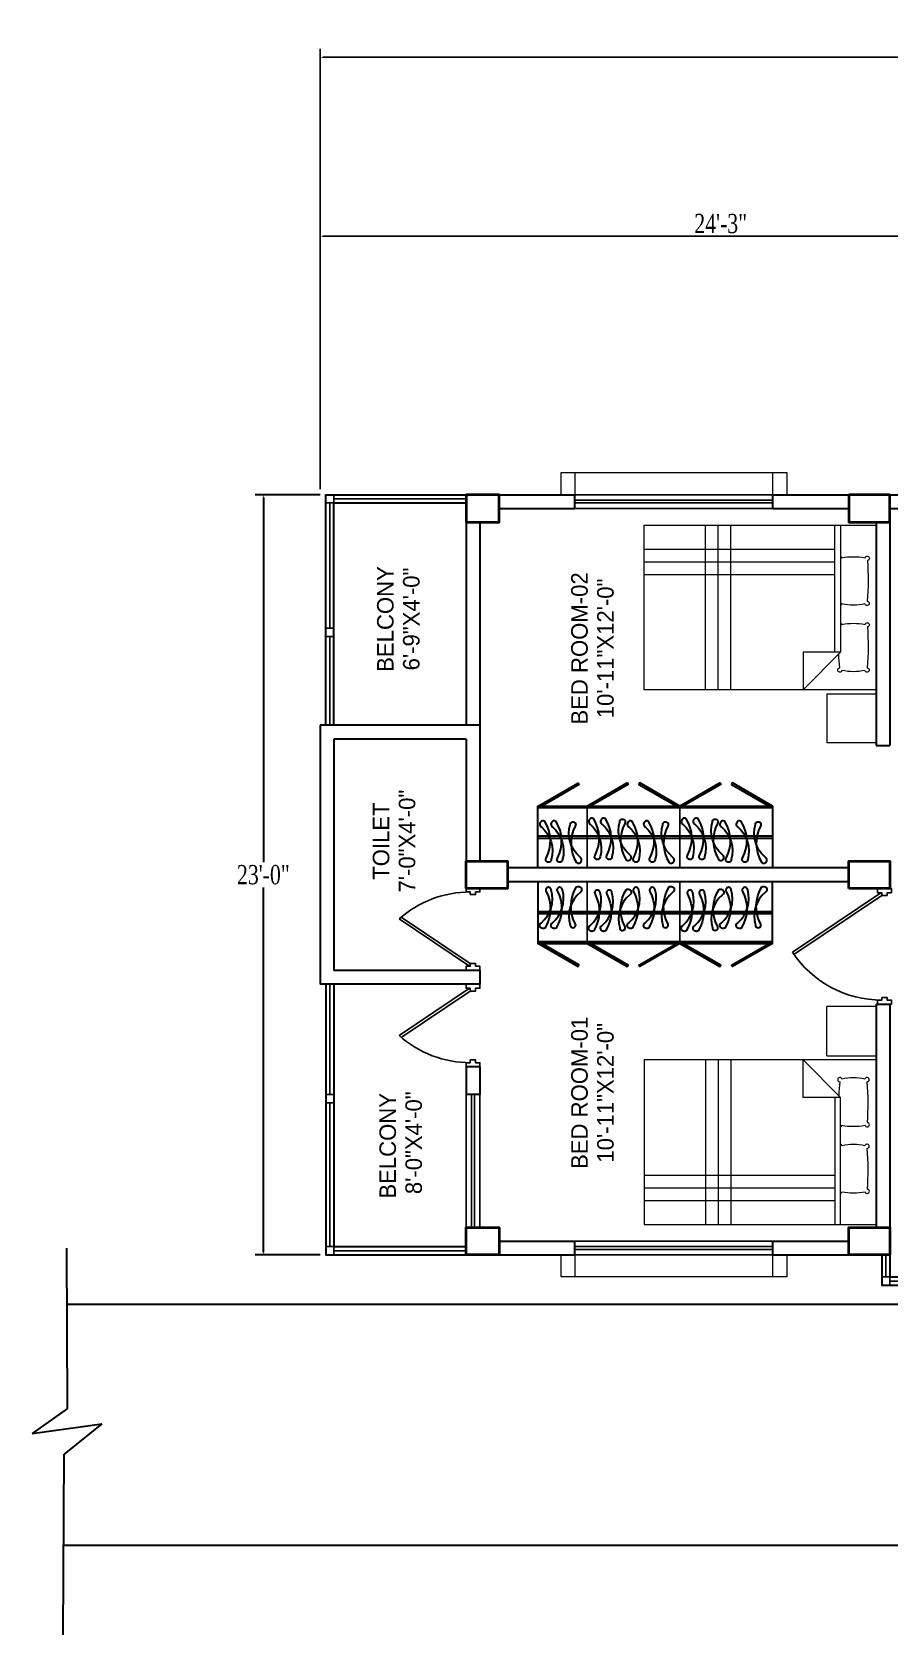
# Model space of a CAD drawing. Header units: inches. Extents: x -54558 to 35158, y -4190 to 41945.
# Drawn here: x -52461 to -52149, y 427 to 1009 of the extents above; entities that cross this region are included whole.
import ezdxf

# ---------------------------------------------------------------- set-up
doc = ezdxf.new("R2010")
doc.units = ezdxf.units.IN
doc.header["$MEASUREMENT"] = 0
doc.layers.get('0').update_dxf_attribs({"true_color": 0xe4c8de})
for name, color, linetype in [('A-ANNO-TEXT', 7, 'Continuous'), ('DIM', 9, 'Continuous'), ('door', 34, 'Continuous')]:
    doc.layers.add(name, color=color, linetype=linetype)
for name, color, linetype, lineweight in [('A-FURN-FIXD', 44, 'Continuous', 9), ('A_WALL', 7, 'Continuous', 30), ('colum', 241, 'Continuous', 40), ('railing', 6, 'Continuous', 5), ('ROAD', 251, 'Continuous', 30), ('sanshade', 252, 'Continuous', 5), ('Ver', 144, 'Continuous', 30), ('Wall-02', 7, 'Continuous', 30), ('windo', 140, 'Continuous', 25)]:
    doc.layers.add(name, color=color, linetype=linetype, lineweight=lineweight)
doc.layers.add('illustr-FURNITURE', color=7, linetype='Continuous', lineweight=0, true_color=0x000000)
doc.styles.add('LOGO', font='times.ttf', dxfattribs={"width": 0.75, "height": 7})
doc.styles.get("Standard").update_dxf_attribs({"font": 'ARIALN.TTF'})
doc.dimstyles.new('STANDARD$0', dxfattribs={"dimtxt": 2, "dimasz": 1, "dimexe": 3, "dimexo": 2, "dimgap": 1, "dimtad": 1, "dimtih": 1, "dimtoh": 1, "dimzin": 3, "dimdsep": 46, "dimlunit": 4, "dimtxsty": 'LOGO', "dimcen": 0.09, "dimdle": 6, "dimclrd": 256, "dimclre": 256, "dimclrt": 7, "dimadec": 0, "dimazin": 1, "dimtm": 1e-09, "dimtfac": 1, "dimtofl": 0, "dimtmove": 0, "dimatfit": 2, "dimfxl": 1, "dimtolj": 1, "dimtzin": 0, "dimlwd": -1, "dimlwe": -1, "dimarcsym": 0})

# ---------------------------------------------------------------- blocks, each defined once
blk = doc.blocks.new('*D577')
for p, q in [((-52356.35, 842.89), (-52356.35, 937.74)), ((-52065.35, 926.89), (-52065.35, 937.74)), ((-52066.35, 934.74), (-52355.35, 934.74))]:
    blk.add_line(p, q)
for points in [[(-52355.35, 934.91), (-52355.35, 934.58), (-52356.35, 934.74)], [(-52066.35, 934.91), (-52066.35, 934.58), (-52065.35, 934.74)]]:
    blk.add_solid(points)
at = {"color": 7, "insert": (-52210.85, 939.3), "char_height": 7, "attachment_point": 5, "style": 'LOGO'}
blk.add_mtext('\\A1;24\'-3"', dxfattribs=at)
blk = doc.blocks.new('*D578')
for p, q in [((-52356.35, 842.89), (-52356.35, 1002.7)), ((-51582.35, 842.89), (-51582.35, 1002.7)), ((-52355.35, 999.7), (-51583.35, 999.7))]:
    blk.add_line(p, q)
for points in [[(-52355.35, 999.86), (-52355.35, 999.53), (-52356.35, 999.7)], [(-51583.35, 999.86), (-51583.35, 999.53), (-51582.35, 999.7)]]:
    blk.add_solid(points)
at = {"color": 7, "insert": (-51969.35, 1004.26), "char_height": 7, "attachment_point": 5, "style": 'LOGO'}
blk.add_mtext('\\A1;64\'-6"', dxfattribs=at)
blk = doc.blocks.new('tyer')
at = {"layer": 'sanshade'}
for points in [[(-25800.79, -9018.32), (-25792.79, -9018.32), (-25792.79, -9023.32), (-25800.79, -9023.32)], [(-25800.79, -9018.32), (-25792.79, -9018.32), (-25792.79, -9100.32), (-25800.79, -9100.32)], [(-25800.79, -9095.32), (-25792.79, -9095.32), (-25792.79, -9100.32), (-25800.79, -9100.32)]]:
    blk.add_lwpolyline(points, close=True, dxfattribs=at)
blk = doc.blocks.new('*D607')
at = {"layer": 'A_WALL', "ltscale": 0.25}
for p, q in [((-52356.35, 840.89), (-52380.01, 840.89)), ((-52377.01, 839.89), (-52377.01, 707.45)), ((-52377.01, 565.89), (-52377.01, 698.33)), ((-52356.35, 564.89), (-52380.01, 564.89))]:
    blk.add_line(p, q, dxfattribs=at)
for points in [[(-52377.17, 839.89), (-52376.84, 839.89), (-52377.01, 840.89)], [(-52377.17, 565.89), (-52376.84, 565.89), (-52377.01, 564.89)]]:
    blk.add_solid(points, dxfattribs=at)
at = {"layer": 'A_WALL', "color": 7, "ltscale": 0.25, "insert": (-52377.01, 702.89), "char_height": 7, "attachment_point": 5, "style": 'LOGO'}
blk.add_mtext('\\A1;23\'-0"', dxfattribs=at)
blk = doc.blocks.new('efre')
at = {"layer": 'door'}
for p, q in [((10922.87, 10339.43), (10901.44, 10307.52)), ((10923.87, 10339.12), (10902.26, 10306.96))]:
    blk.add_line(p, q, dxfattribs=at)
for points in [[(10885.87, 10339.43), (10884.87, 10339.43), (10884.87, 10337.89), (10883.37, 10337.89), (10883.37, 10342.89), (10884.87, 10342.89), (10884.87, 10341.35), (10885.87, 10341.35)], [(10922.87, 10339.43), (10923.87, 10339.43), (10923.87, 10337.89), (10925.37, 10337.89), (10925.37, 10342.89), (10923.87, 10342.89), (10923.87, 10341.35), (10922.87, 10341.35)]]:
    blk.add_lwpolyline(points, close=True, dxfattribs=at)
blk.add_arc((10923.87, 10339.43), 39, 180, 236.36425, dxfattribs=at)
blk = doc.blocks.new('www')
at = {"layer": 'illustr-FURNITURE', "color": 1}
for p, q in [((10806.97, 10296.75), (10747.22, 10296.75)), ((10747.22, 10296.75), (10747.22, 10212.48)), ((10755.98, 10296.75), (10755.98, 10227.52)), ((10760.57, 10296.75), (10760.57, 10227.52)), ((10765.15, 10296.75), (10765.15, 10227.52)), ((10806.97, 10212.48), (10806.97, 10296.75)), ((10806.97, 10274.46), (10747.22, 10274.46)), ((10806.97, 10269.88), (10747.22, 10269.88)), ((10806.97, 10265.3), (10747.22, 10265.3)), ((10793.37, 10238.98), (10806.97, 10238.98)), ((10806.97, 10238.98), (10793.37, 10225.37)), ((10793.37, 10225.37), (10793.37, 10238.98)), ((10793.37, 10227.52), (10747.22, 10227.52)), ((10747.22, 10225.37), (10793.37, 10225.37)), ((10808.47, 10230.4), (10808.47, 10212.45)), ((10808.47, 10230.4), (10826.33, 10230.4)), ((10826.33, 10212.45), (10826.33, 10230.4)), ((10747.22, 10212.48), (10806.97, 10212.48)), ((10808.43, 10212.5), (10808.47, 10212.5)), ((10826.33, 10212.45), (10808.47, 10212.45))]:
    blk.add_line(p, q, dxfattribs=at)
for centre, radius, start, end in [((10759.25, 10225.71), 0.776, 205.86634, 258.25195), ((10781.38, 10220.71), 22.68, 169.23257, 190.76743), ((10775.63, 10225.65), 0.776, 283.74205, 339.16142), ((10757.08, 10220.71), 19.19, 347.41694, 12.58306), ((10783.43, 10225.71), 0.776, 205.86634, 258.25195), ((10805.55, 10220.71), 22.68, 169.23257, 190.76743), ((10791.28, 10137.25), 88.81, 84.99169, 88.23834), ((10799.81, 10225.65), 0.776, 283.74205, 174.74125), ((10781.26, 10220.71), 19.19, 347.41694, 12.58306), ((10759.25, 10215.71), 0.776, 101.74805, 355.17875), ((10767.1, 10304.18), 88.81, 265.42919, 275.00831), ((10775.63, 10215.78), 0.776, 185.25875, 76.25795), ((10783.43, 10215.71), 0.776, 101.74805, 355.17875), ((10791.28, 10304.18), 88.81, 265.42919, 275.00831), ((10799.81, 10215.78), 0.776, 185.25875, 76.25795)]:
    blk.add_arc(centre, radius, start, end, dxfattribs=at)
blk = doc.blocks.new('IHK')
at = {"color": 0}
for p, q in [((9728.1, 10694.28), (9728.1, 10676.38)), ((9728.85, 10694.28), (9728.85, 10676.38)), ((9728.1, 10676.38), (9728.1, 10642.73)), ((9728.85, 10676.38), (9728.85, 10642.73)), ((9728.1, 10642.73), (9728.1, 10609.08)), ((9728.85, 10642.73), (9728.85, 10609.08))]:
    blk.add_line(p, q, dxfattribs=at)
for points in [[(9736.11, 10691.3, -0.267392), (9722.85, 10691.79, -1.049005), (9724.81, 10693.04, 0.295269), (9736.69, 10689.47, 1.314488), (9736.11, 10691.3)], [(9736.11, 10687.22, -0.267392), (9722.85, 10687.71, -1.049005), (9724.81, 10688.96, 0.295269), (9736.69, 10685.39, 1.314488), (9736.11, 10687.22)], [(9724.51, 10680.73, -0.267392), (9737.77, 10680.24, -1.049005), (9735.81, 10678.99, 0.295269), (9723.93, 10682.56, 1.314488), (9724.51, 10680.73)], [(9735.13, 10673.54, -0.267392), (9721.87, 10674.03, -1.049005), (9723.83, 10675.28, 0.295269), (9735.71, 10671.7, 1.314488), (9735.13, 10673.54)], [(9735.13, 10669.21, -0.267392), (9721.87, 10669.7, -1.049005), (9723.83, 10670.95, 0.295269), (9735.71, 10667.38, 1.314488), (9735.13, 10669.21)], [(9723.53, 10662.72, -0.267392), (9736.79, 10662.23, -1.049005), (9734.83, 10660.98, 0.295269), (9722.95, 10664.56, 1.314488), (9723.53, 10662.72)], [(9736.11, 10659.51, -0.267392), (9722.85, 10660, -1.049005), (9724.81, 10661.25, 0.295269), (9736.69, 10657.67, 1.314488), (9736.11, 10659.51)], [(9736.11, 10653.57, -0.267392), (9722.85, 10654.06, -1.049005), (9724.81, 10655.31, 0.295269), (9736.69, 10651.73, 1.314488), (9736.11, 10653.57)], [(9724.51, 10647.08, -0.267392), (9737.77, 10646.59, -1.049005), (9735.81, 10645.34, 0.295269), (9723.93, 10648.91, 1.314488), (9724.51, 10647.08)], [(9735.13, 10639.89, -0.267392), (9721.87, 10640.38, -1.049005), (9723.83, 10641.63, 0.295269), (9735.71, 10638.05, 1.314488), (9735.13, 10639.89)], [(9735.13, 10635.56, -0.267392), (9721.87, 10636.05, -1.049005), (9723.83, 10637.3, 0.295269), (9735.71, 10633.73, 1.314488), (9735.13, 10635.56)], [(9723.53, 10629.07, -0.267392), (9736.79, 10628.58, -1.049005), (9734.83, 10627.33, 0.295269), (9722.95, 10630.9, 1.314488), (9723.53, 10629.07)], [(9736.11, 10625.86, -0.267392), (9722.85, 10626.35, -1.049005), (9724.81, 10627.6, 0.295269), (9736.69, 10624.02, 1.314488), (9736.11, 10625.86)], [(9736.11, 10619.92, -0.267392), (9722.85, 10620.41, -1.049005), (9724.81, 10621.66, 0.295269), (9736.69, 10618.08, 1.314488), (9736.11, 10619.92)], [(9724.51, 10613.42, -0.267392), (9737.77, 10612.93, -1.049005), (9735.81, 10611.69, 0.295269), (9723.93, 10615.26, 1.314488), (9724.51, 10613.42)]]:
    blk.add_lwpolyline(points, format="xyb", dxfattribs=at)
at = {"layer": 'A-FURN-FIXD', "lineweight": 30}
for p, q in [((9717.26, 10694.28), (9717.26, 10609.08)), ((9717.86, 10609.08), (9717.86, 10694.28))]:
    blk.add_line(p, q, dxfattribs=at)
for points in [[(9717.34, 10694.28), (9708.93, 10679.71), (9709.45, 10679.41), (9717.86, 10693.98)], [(9739.69, 10609.08), (9739.69, 10694.28), (9717.26, 10694.28), (9717.26, 10609.08)], [(9717.26, 10676.38), (9708.85, 10661.81), (9709.37, 10661.51), (9717.78, 10676.08)], [(9717.26, 10642.73), (9708.85, 10657.3), (9709.37, 10657.6), (9717.78, 10643.03)], [(9717.26, 10642.73), (9708.85, 10628.16), (9709.37, 10627.86), (9717.78, 10642.43)], [(9717.26, 10609.08), (9708.85, 10623.65), (9709.37, 10623.95), (9717.78, 10609.38)]]:
    blk.add_lwpolyline(points, close=True, dxfattribs=at)
at = {"layer": 'DIM'}
for p, q in [((9717.26, 10676.38), (9739.69, 10676.38)), ((9717.26, 10642.73), (9739.69, 10642.73)), ((9717.26, 10609.08), (9739.69, 10609.08))]:
    blk.add_line(p, q, dxfattribs=at)
blk = doc.blocks.new('jj')
at = {"layer": 'door'}
for p, q in [((11000.83, 10306.39), (11025.92, 10323.24)), ((11001.13, 10305.39), (11026.7, 10322.56))]:
    blk.add_line(p, q, dxfattribs=at)
for points in [[(11000.83, 10331.39), (11000.83, 10332.39), (11002.37, 10332.39), (11002.37, 10333.89), (10997.37, 10333.89), (10997.37, 10332.39), (10998.91, 10332.39), (10998.91, 10331.39)], [(11000.83, 10306.39), (11000.83, 10305.39), (11002.37, 10305.39), (11002.37, 10303.89), (10997.37, 10303.89), (10997.37, 10305.39), (10998.91, 10305.39), (10998.91, 10306.39)]]:
    blk.add_lwpolyline(points, close=True, dxfattribs=at)
blk.add_arc((11000.83, 10293.39), 39, 48.42656, 90, dxfattribs=at)

msp = doc.modelspace()

# ---------------------------------------------------------------- linework, layer by layer
at = {"layer": 'colum'}
for points in [[(-52303.35, 840.887), (-52303.35, 830.887), (-52291.35, 830.887), (-52291.35, 840.887)], [(-52164.35, 840.887), (-52164.35, 830.887), (-52149.35, 830.887), (-52149.35, 840.887)], [(-52303.35, 697.887), (-52303.35, 707.887), (-52288.35, 707.887), (-52288.35, 697.887)], [(-52164.35, 697.887), (-52164.35, 707.887), (-52149.35, 707.887), (-52149.35, 697.887)], [(-52303.35, 564.887), (-52303.35, 574.887), (-52291.35, 574.887), (-52291.35, 564.887)], [(-52164.35, 564.887), (-52164.35, 574.887), (-52149.35, 574.887), (-52149.35, 564.887)]]:
    msp.add_lwpolyline(points, close=True, dxfattribs=at)
at = {"layer": 'ROAD'}
for p, q in [((-52448.165, 509.132), (-52448.349, 567.274)), ((-51524.35, 546.887), (-52448.284, 546.887)), ((-52448.165, 509.132), (-52461.048, 500.048)), ((-52461.048, 500.048), (-52435.644, 503.497)), ((-52435.644, 503.497), (-52449.368, 492.554)), ((-52449.721, 426.912), (-52449.368, 492.554)), ((-51524.35, 459.328), (-52449.547, 459.328))]:
    msp.add_line(p, q, dxfattribs=at)
at = {"layer": 'Ver'}
for points in [[(-52354.35, 757.173), (-52354.35, 840.887), (-52303.35, 840.887)], [(-52351.35, 757.173), (-52351.35, 837.887), (-52303.35, 837.887)], [(-52354.35, 663.173), (-52354.35, 564.887), (-52303.35, 564.887)], [(-52351.35, 663.173), (-52351.35, 567.887), (-52303.35, 567.887)], [(-52152.35, 564.887), (-52152.35, 553.887), (-52025.35, 553.887), (-52025.35, 564.887)], [(-52149.35, 564.887), (-52149.35, 556.887), (-52028.35, 556.887), (-52028.35, 564.887)]]:
    msp.add_lwpolyline(points, dxfattribs=at)
at = {"layer": 'Wall-02'}
for p, q in [((-52291.35, 840.887), (-52263.85, 840.887)), ((-52263.85, 835.887), (-52263.85, 840.887)), ((-52191.85, 840.887), (-52089.35, 840.887)), ((-52191.85, 835.887), (-52191.85, 840.887)), ((-52291.35, 835.887), (-52263.85, 835.887)), ((-52191.85, 835.887), (-52164.35, 835.887)), ((-52149.35, 835.887), (-52089.35, 835.887)), ((-52303.35, 830.887), (-52303.35, 757.173)), ((-52298.35, 830.887), (-52298.35, 707.887)), ((-52154.35, 830.887), (-52154.35, 749.887)), ((-52149.35, 830.887), (-52149.35, 749.887)), ((-52356.35, 757.173), (-52356.35, 663.173)), ((-52298.35, 757.173), (-52356.35, 757.173)), ((-52351.35, 752.173), (-52351.35, 668.173)), ((-52303.35, 752.173), (-52351.35, 752.173)), ((-52303.35, 752.173), (-52303.35, 707.887)), ((-52154.35, 749.887), (-52149.35, 749.887)), ((-52164.35, 705.387), (-52288.35, 705.387)), ((-52164.35, 700.387), (-52288.35, 700.387)), ((-52298.35, 668.173), (-52351.35, 668.173)), ((-52298.35, 668.173), (-52298.35, 663.173)), ((-52298.35, 663.173), (-52356.35, 663.173)), ((-52154.35, 655.887), (-52154.35, 574.887)), ((-52154.35, 655.887), (-52149.35, 655.887)), ((-52149.35, 655.887), (-52149.35, 574.887)), ((-52298.35, 633.173), (-52303.35, 633.173)), ((-52303.35, 633.173), (-52303.35, 623.173)), ((-52298.35, 633.173), (-52298.35, 623.173)), ((-52298.35, 623.173), (-52303.35, 623.173)), ((-52291.35, 569.887), (-52263.85, 569.887)), ((-52291.35, 564.887), (-52263.85, 564.887)), ((-52263.85, 564.887), (-52263.85, 569.887)), ((-52191.85, 569.887), (-52164.35, 569.887)), ((-52191.85, 564.887), (-52191.85, 569.887)), ((-52191.85, 564.887), (-52164.35, 564.887))]:
    msp.add_line(p, q, dxfattribs=at)
at = {"layer": 'windo'}
for p, q in [((-52263.85, 840.887), (-52191.85, 840.887)), ((-52263.85, 838.887), (-52191.85, 838.887)), ((-52191.85, 837.887), (-52263.85, 837.887)), ((-52191.85, 835.887), (-52263.85, 835.887)), ((-52303.35, 574.887), (-52303.35, 623.173)), ((-52301.35, 574.887), (-52301.35, 623.173)), ((-52300.35, 623.173), (-52300.35, 574.887)), ((-52298.35, 623.173), (-52298.35, 574.887)), ((-52263.85, 569.887), (-52191.85, 569.887)), ((-52263.85, 567.887), (-52191.85, 567.887)), ((-52191.85, 566.887), (-52263.85, 566.887)), ((-52191.85, 564.887), (-52263.85, 564.887))]:
    msp.add_line(p, q, dxfattribs=at)
for points in [[(-52351.35, 837.887), (-52351.35, 840.887), (-52354.35, 840.887), (-52354.35, 837.887)], [(-52351.35, 789.399), (-52351.35, 792.399), (-52354.35, 792.399), (-52354.35, 789.399)], [(-52351.35, 623.137), (-52351.35, 620.137), (-52354.35, 620.137), (-52354.35, 623.137)], [(-52351.35, 567.887), (-52351.35, 564.887), (-52354.35, 564.887), (-52354.35, 567.887)], [(-52149.35, 556.887), (-52149.35, 553.887), (-52152.35, 553.887), (-52152.35, 556.887)]]:
    msp.add_lwpolyline(points, close=True, dxfattribs=at)
for points in [[(-52351.35, 839.387), (-52303.35, 839.387)], [(-52352.85, 792.399), (-52352.85, 837.887)], [(-52352.85, 757.173), (-52352.85, 789.399)], [(-52352.85, 663.173), (-52352.85, 623.137)], [(-52352.85, 620.137), (-52352.85, 567.887)], [(-52351.35, 566.387), (-52303.35, 566.387)], [(-52150.85, 564.887), (-52150.85, 556.887)], [(-52149.35, 555.387), (-52095.85, 555.387)]]:
    msp.add_lwpolyline(points, dxfattribs=at)

# ---------------------------------------------------------------- block references
at = {"layer": 'A_WALL', "xscale": -1}
for name, p, rotation in [('www', (-41941.899, 11577.071), 90), ('IHK', (-41582.966, 10445.081), 90), ('efre', (-62491.743, -10227.478), 270)]:
    msp.add_blockref(name, p, dxfattribs=dict(at, rotation=rotation))
at = {"layer": 'A_WALL'}
for name, p, rotation in [('IHK', (-41582.966, -9039.307), 90), ('jj', (-41300.985, 10967.061), 180), ('www', (-41941.899, -10171.298), 90)]:
    msp.add_blockref(name, p, dxfattribs=dict(at, rotation=rotation))
at = {"layer": 'A_WALL', "xscale": -1}
msp.add_blockref('jj', (-41300.985, -9635.715), dxfattribs=at)
at = {"layer": 'railing', "rotation": 90}
for p in [(-61287.17, 26641.675), (-61287.17, 26357.675)]:
    msp.add_blockref('tyer', p, dxfattribs=at)

# ---------------------------------------------------------------- texts
at = {"layer": 'A-ANNO-TEXT', "char_height": 6, "attachment_point": 8, "rotation": 90, "line_spacing_factor": 0.942857}
for s, insert, width in [('{\\fChiller|b0|i0|c0|p82;\\C242;\\c2564301;BELCONY\\P6\'-9"X4\'-0"}', (-52320.18, 795.755), 59.66043), ('{\\fChiller|b0|i0|c0|p82;\\C242;\\c2564301;BED ROOM-02 10\'-11"X12\'-0"}', (-52249.649, 785.071), 59.66043), ('{\\fChiller|b0|i0|c0|p82;\\C242;\\c2564301;TOILET\\P7\'-0"X4\'-0"}', (-52321.735, 715.115), 39.77403), ('{\\fChiller|b0|i0|c0|p82;\\C242;\\c2564301;BED ROOM-01 10\'-11"X12\'-0"}', (-52249.649, 623.733), 59.66043), ('{\\fChiller|b0|i0|c0|p82;\\C242;\\c2564301;BELCONY\\P 8\'-0"X4\'-0"}', (-52319.314, 604.49), 59.66043)]:
    msp.add_mtext(s, dxfattribs=dict(at, insert=insert, width=width))

# ---------------------------------------------------------------- dimensions: what is measured, and where the dimension line sits
for base, p1, p2, picture, middle in [((-51582.35, 999.697), (-52356.35, 840.887), (-51582.35, 840.887), '*D578', (-51969.35, 1004.257)), ((-52356.35, 934.743), (-52065.35, 924.887), (-52356.35, 840.887), '*D577', (-52210.85, 939.303))]:
    dim = msp.add_linear_dim(base=base, p1=p1, p2=p2, angle=180, dimstyle='STANDARD$0')
    dim.commit()
    dim.dimension.update_dxf_attribs({"geometry": picture, "text_midpoint": middle})
at = {"layer": 'A_WALL', "ltscale": 0.25}
dim = msp.add_linear_dim(base=(-52377.006, 840.887), p1=(-52354.35, 564.887), p2=(-52354.35, 840.887), angle=90, dimstyle='STANDARD$0', dxfattribs=at)
dim.commit()
dim.dimension.update_dxf_attribs({"geometry": '*D607', "text_midpoint": (-52377.006, 702.887)})

doc.saveas('drawing.dxf')
